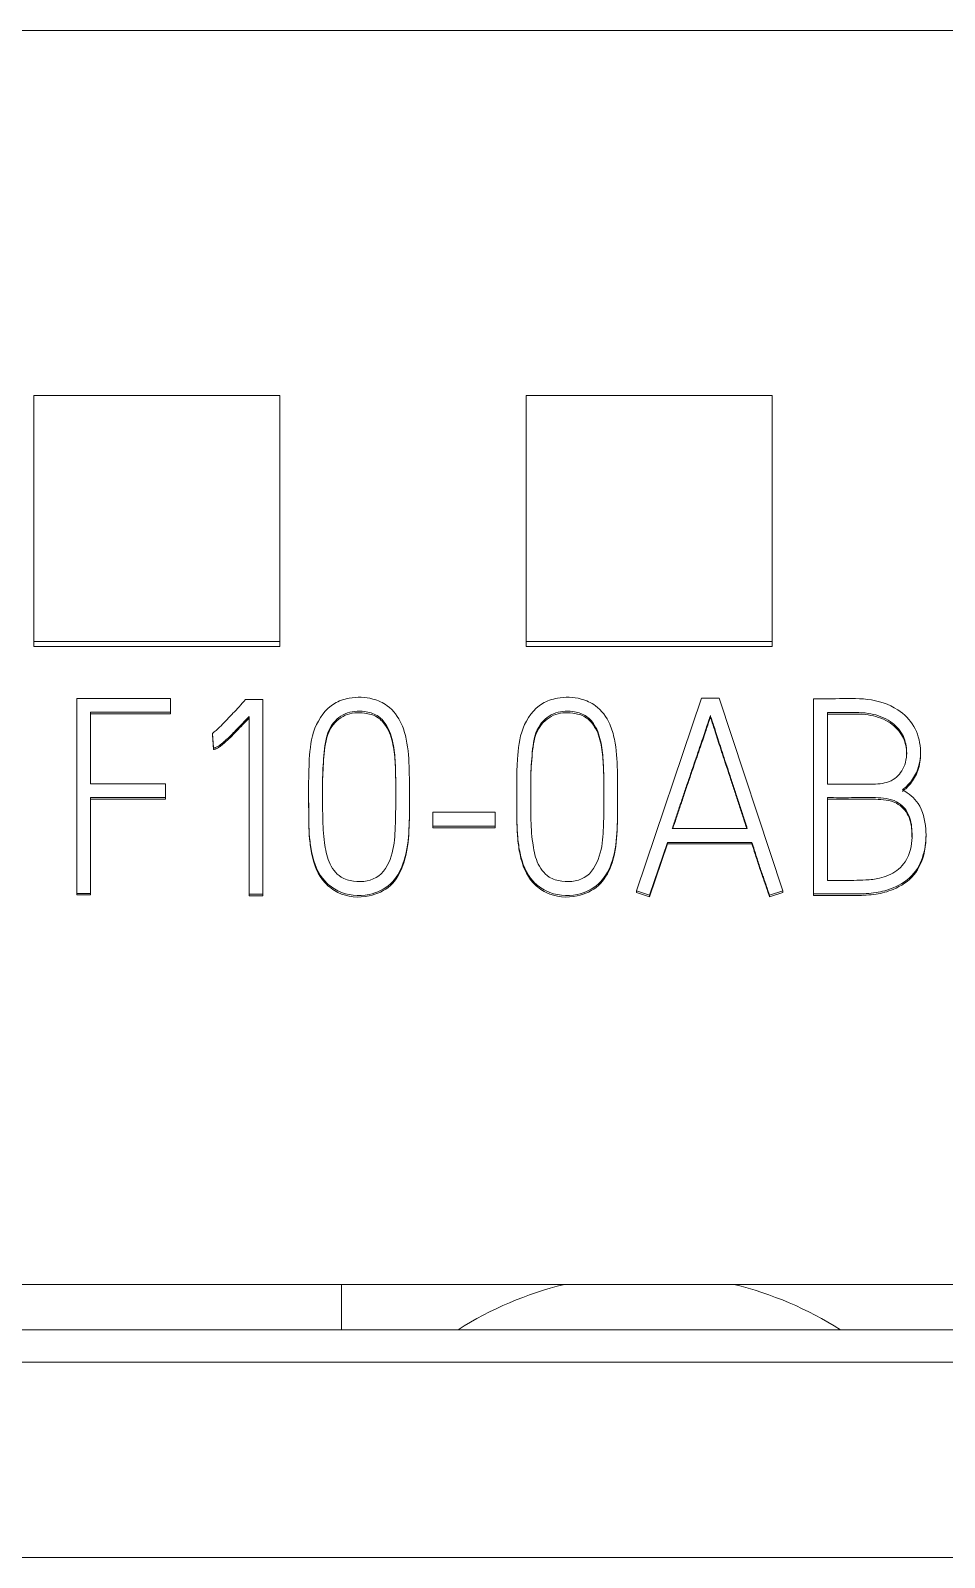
# Model space of a CAD drawing. Header units: millimetres. Extents: x 4137 to 6698, y 1400 to 3585.
# Drawn here: x 5301.82 to 5309.25, y 3075.38 to 3087.78 of the extents above; entities that cross this region are included whole.
import ezdxf

# ---------------------------------------------------------------- set-up
doc = ezdxf.new("R2010")
doc.units = ezdxf.units.MM
doc.layers.add('000-PI-Oprema', color=30, linetype='Continuous', lineweight=5)

msp = doc.modelspace()

# ---------------------------------------------------------------- linework, layer by layer
at = {"layer": '000-PI-Oprema', "color": 0, "linetype": 'ByBlock', "lineweight": 0}
for p, q in [((5315.248, 3087.785), (5290.448, 3087.785)), ((5301.848, 3084.82), (5301.848, 3082.822)), ((5303.848, 3084.82), (5301.848, 3084.82)), ((5303.848, 3082.822), (5303.848, 3084.82)), ((5305.848, 3084.82), (5305.848, 3082.822)), ((5307.848, 3084.82), (5305.848, 3084.82)), ((5307.848, 3082.822), (5307.848, 3084.82)), ((5301.848, 3082.822), (5301.848, 3082.783)), ((5301.848, 3082.822), (5303.848, 3082.822)), ((5301.848, 3082.783), (5303.848, 3082.783)), ((5303.848, 3082.822), (5303.848, 3082.783)), ((5305.848, 3082.822), (5305.848, 3082.783)), ((5305.848, 3082.822), (5307.848, 3082.822)), ((5305.848, 3082.783), (5307.848, 3082.783)), ((5307.848, 3082.822), (5307.848, 3082.783)), ((5302.197, 3082.36), (5302.197, 3080.778)), ((5302.958, 3082.36), (5302.197, 3082.36)), ((5302.958, 3082.248), (5302.958, 3082.36)), ((5303.568, 3082.352), (5303.708, 3082.352)), ((5303.708, 3082.352), (5303.708, 3080.771)), ((5307.274, 3082.363), (5306.744, 3080.798)), ((5307.416, 3082.363), (5307.274, 3082.363)), ((5307.934, 3080.798), (5307.416, 3082.363)), ((5308.184, 3080.773), (5308.184, 3082.358)), ((5302.31, 3081.667), (5302.31, 3082.248)), ((5302.31, 3082.248), (5302.958, 3082.248)), ((5302.31, 3082.236), (5302.958, 3082.236)), ((5302.958, 3082.248), (5302.958, 3082.236)), ((5303.597, 3080.771), (5303.597, 3082.215)), ((5307.345, 3082.222), (5307.345, 3082.209)), ((5308.297, 3082.246), (5308.297, 3081.665)), ((5303.3, 3082.077), (5303.3, 3082.064)), ((5303.307, 3081.96), (5303.3, 3082.077)), ((5303.307, 3081.947), (5303.3, 3082.064)), ((5303.307, 3081.96), (5303.307, 3081.947)), ((5309.052, 3081.91), (5309.052, 3081.931)), ((5302.918, 3081.667), (5302.31, 3081.667)), ((5302.918, 3081.557), (5302.918, 3081.667)), ((5302.31, 3080.778), (5302.31, 3081.557)), ((5302.31, 3081.557), (5302.918, 3081.557)), ((5302.31, 3081.544), (5302.918, 3081.544)), ((5302.918, 3081.557), (5302.918, 3081.544)), ((5304.081, 3081.624), (5304.081, 3081.612)), ((5304.9, 3081.581), (5304.9, 3081.593)), ((5305.772, 3081.624), (5305.772, 3081.612)), ((5306.591, 3081.581), (5306.591, 3081.593)), ((5308.297, 3081.555), (5308.297, 3080.883)), ((5305.091, 3081.436), (5305.091, 3081.324)), ((5305.597, 3081.436), (5305.091, 3081.436)), ((5305.597, 3081.324), (5305.597, 3081.436)), ((5305.091, 3081.324), (5305.091, 3081.311)), ((5305.091, 3081.324), (5305.597, 3081.324)), ((5305.091, 3081.311), (5305.597, 3081.311)), ((5305.597, 3081.324), (5305.597, 3081.311)), ((5307.645, 3081.304), (5307.035, 3081.304)), ((5306.851, 3080.762), (5306.997, 3081.192)), ((5306.851, 3080.75), (5306.997, 3081.179)), ((5306.997, 3081.192), (5306.997, 3081.179)), ((5306.997, 3081.192), (5307.683, 3081.192)), ((5306.997, 3081.179), (5307.683, 3081.179)), ((5307.683, 3081.192), (5307.683, 3081.179)), ((5309.097, 3081.238), (5309.097, 3081.251)), ((5306.744, 3080.798), (5306.744, 3080.785)), ((5306.744, 3080.798), (5306.851, 3080.762)), ((5306.744, 3080.785), (5306.851, 3080.75)), ((5307.825, 3080.762), (5307.934, 3080.798)), ((5307.825, 3080.75), (5307.934, 3080.785)), ((5307.934, 3080.798), (5307.934, 3080.785)), ((5302.197, 3080.778), (5302.197, 3080.765)), ((5302.197, 3080.778), (5302.31, 3080.778)), ((5302.197, 3080.765), (5302.31, 3080.765)), ((5302.31, 3080.778), (5302.31, 3080.765)), ((5303.708, 3080.771), (5303.597, 3080.771)), ((5303.597, 3080.771), (5303.597, 3080.759)), ((5303.708, 3080.759), (5303.597, 3080.759)), ((5303.708, 3080.771), (5303.708, 3080.759)), ((5306.851, 3080.762), (5306.851, 3080.75)), ((5307.825, 3080.762), (5307.825, 3080.75)), ((5308.184, 3080.773), (5308.184, 3080.761)), ((5315.248, 3077.602), (5290.448, 3077.602)), ((5304.348, 3077.602), (5304.348, 3077.234)), ((5315.348, 3077.234), (5290.348, 3077.234)), ((5315.348, 3076.97), (5290.348, 3076.97)), ((5291.348, 3075.385), (5314.348, 3075.385))]:
    msp.add_line(p, q, dxfattribs=at)
for start, end in [(103.753, 122.3801), (57.6199, 76.247)]:
    msp.add_arc((5306.848, 3074.785), 2.9, start, end, dxfattribs=at)
for points, knots in [([(5303.3, 3082.077), (5303.319, 3082.093), (5303.356, 3082.125), (5303.41, 3082.181), (5303.463, 3082.236), (5303.517, 3082.295), (5303.551, 3082.332), (5303.568, 3082.352)], [0, 0, 0, 0, 0.198846, 0.377684, 0.606339, 0.795382, 1, 1, 1, 1]), ([(5304.411, 3082.363), (5304.368, 3082.355), (5304.244, 3082.314), (5304.11, 3082.122), (5304.078, 3081.825), (5304.082, 3081.528), (5304.081, 3081.273), (5304.111, 3081.063), (5304.171, 3080.898), (5304.353, 3080.764), (5304.555, 3080.745), (5304.759, 3080.84), (5304.869, 3081.034), (5304.9, 3081.267), (5304.9, 3081.522), (5304.901, 3081.776), (5304.889, 3081.989), (5304.836, 3082.174), (5304.745, 3082.3), (5304.585, 3082.372), (5304.474, 3082.374), (5304.411, 3082.363)], [0, 0, 0, 0, 0.03125, 0.09375, 0.15625, 0.25, 0.3125, 0.34375, 0.40625, 0.4375, 0.5, 0.546875, 0.59375, 0.65625, 0.71875, 0.78125, 0.84375, 0.875, 0.921875, 0.953125, 1, 1, 1, 1]), ([(5306.102, 3082.363), (5306.059, 3082.355), (5305.935, 3082.314), (5305.801, 3082.122), (5305.769, 3081.825), (5305.773, 3081.528), (5305.772, 3081.273), (5305.802, 3081.063), (5305.862, 3080.898), (5306.044, 3080.764), (5306.246, 3080.745), (5306.45, 3080.84), (5306.56, 3081.034), (5306.591, 3081.267), (5306.591, 3081.522), (5306.592, 3081.776), (5306.58, 3081.989), (5306.527, 3082.174), (5306.436, 3082.3), (5306.276, 3082.372), (5306.165, 3082.374), (5306.102, 3082.363)], [0, 0, 0, 0, 0.03125, 0.09375, 0.15625, 0.25, 0.3125, 0.34375, 0.40625, 0.4375, 0.5, 0.546875, 0.59375, 0.65625, 0.71875, 0.78125, 0.84375, 0.875, 0.921875, 0.953125, 1, 1, 1, 1]), ([(5308.184, 3082.358), (5308.243, 3082.359), (5308.389, 3082.356), (5308.622, 3082.369), (5308.857, 3082.297), (5309.012, 3082.142), (5309.062, 3081.962), (5309.044, 3081.8), (5308.981, 3081.685), (5308.93, 3081.637), (5308.906, 3081.619)], [0, 0, 0, 0, 0.121799, 0.300471, 0.478612, 0.608153, 0.736749, 0.853072, 0.938599, 1, 1, 1, 1]), ([(5303.597, 3082.215), (5303.579, 3082.196), (5303.546, 3082.161), (5303.5, 3082.113), (5303.461, 3082.073), (5303.428, 3082.041), (5303.4, 3082.015), (5303.377, 3081.995), (5303.358, 3081.98), (5303.343, 3081.97), (5303.331, 3081.964), (5303.321, 3081.962), (5303.314, 3081.96), (5303.309, 3081.96), (5303.307, 3081.96)], [0, 0, 0, 0, 0.200504, 0.370797, 0.510902, 0.6264, 0.722885, 0.800448, 0.861213, 0.907383, 0.939504, 0.963232, 0.983337, 1, 1, 1, 1]), ([(5303.597, 3082.202), (5303.579, 3082.183), (5303.546, 3082.148), (5303.5, 3082.1), (5303.461, 3082.06), (5303.428, 3082.028), (5303.4, 3082.003), (5303.377, 3081.982), (5303.358, 3081.968), (5303.343, 3081.957), (5303.331, 3081.952), (5303.321, 3081.949), (5303.314, 3081.948), (5303.309, 3081.947), (5303.307, 3081.947)], [0, 0, 0, 0, 0.200504, 0.370797, 0.510902, 0.6264, 0.722885, 0.800448, 0.861213, 0.907383, 0.939504, 0.963232, 0.983337, 1, 1, 1, 1]), ([(5304.637, 3082.222), (5304.607, 3082.24), (5304.518, 3082.263), (5304.373, 3082.255), (5304.23, 3082.121), (5304.205, 3081.922), (5304.192, 3081.716), (5304.195, 3081.538), (5304.195, 3081.363), (5304.204, 3081.205), (5304.237, 3081.032), (5304.321, 3080.907), (5304.481, 3080.862), (5304.673, 3080.889), (5304.774, 3081.11), (5304.789, 3081.347), (5304.789, 3081.596), (5304.788, 3081.823), (5304.772, 3081.999), (5304.729, 3082.134), (5304.667, 3082.204), (5304.637, 3082.222)], [0, 0, 0, 0, 0.03125, 0.078125, 0.125, 0.1875, 0.25, 0.3125, 0.34375, 0.40625, 0.453125, 0.5, 0.53125, 0.59375, 0.65625, 0.71875, 0.8125, 0.875, 0.921875, 0.96875, 1, 1, 1, 1]), ([(5304.637, 3082.209), (5304.607, 3082.228), (5304.518, 3082.25), (5304.373, 3082.243), (5304.23, 3082.108), (5304.205, 3081.91), (5304.195, 3081.746), (5304.194, 3081.649), (5304.194, 3081.622)], [0, 0, 0, 0, 0.114194, 0.285486, 0.456777, 0.685166, 0.913555, 1, 1, 1, 1]), ([(5304.789, 3081.535), (5304.789, 3081.563), (5304.789, 3081.661), (5304.788, 3081.81), (5304.772, 3081.986), (5304.729, 3082.122), (5304.667, 3082.191), (5304.637, 3082.209)], [0, 0, 0, 0, 0.115044, 0.410029, 0.631268, 0.852507, 1, 1, 1, 1]), ([(5306.328, 3082.222), (5306.298, 3082.24), (5306.209, 3082.263), (5306.064, 3082.255), (5305.921, 3082.121), (5305.896, 3081.922), (5305.883, 3081.716), (5305.886, 3081.538), (5305.886, 3081.363), (5305.895, 3081.205), (5305.928, 3081.032), (5306.012, 3080.907), (5306.172, 3080.862), (5306.364, 3080.889), (5306.465, 3081.11), (5306.48, 3081.347), (5306.48, 3081.596), (5306.478, 3081.823), (5306.463, 3081.999), (5306.42, 3082.134), (5306.358, 3082.204), (5306.328, 3082.222)], [0, 0, 0, 0, 0.03125, 0.078125, 0.125, 0.1875, 0.25, 0.3125, 0.34375, 0.40625, 0.453125, 0.5, 0.53125, 0.59375, 0.65625, 0.71875, 0.8125, 0.875, 0.921875, 0.96875, 1, 1, 1, 1]), ([(5306.328, 3082.209), (5306.298, 3082.228), (5306.209, 3082.25), (5306.064, 3082.243), (5305.921, 3082.108), (5305.896, 3081.91), (5305.886, 3081.746), (5305.885, 3081.649), (5305.885, 3081.622)], [0, 0, 0, 0, 0.114194, 0.285486, 0.456777, 0.685166, 0.913555, 1, 1, 1, 1]), ([(5306.48, 3081.535), (5306.48, 3081.563), (5306.48, 3081.661), (5306.478, 3081.81), (5306.463, 3081.986), (5306.42, 3082.122), (5306.358, 3082.191), (5306.328, 3082.209)], [0, 0, 0, 0, 0.115044, 0.410029, 0.631268, 0.852507, 1, 1, 1, 1]), ([(5307.035, 3081.304), (5307.046, 3081.336), (5307.068, 3081.402), (5307.101, 3081.5), (5307.134, 3081.599), (5307.167, 3081.696), (5307.199, 3081.79), (5307.229, 3081.877), (5307.257, 3081.959), (5307.282, 3082.033), (5307.304, 3082.098), (5307.322, 3082.152), (5307.335, 3082.192), (5307.343, 3082.213), (5307.345, 3082.222)], [0, 0, 0, 0, 0.106118, 0.213594, 0.322428, 0.429305, 0.530911, 0.627246, 0.716632, 0.797389, 0.869519, 0.929228, 0.972722, 1, 1, 1, 1]), ([(5307.039, 3081.304), (5307.049, 3081.332), (5307.069, 3081.393), (5307.101, 3081.488), (5307.134, 3081.587), (5307.167, 3081.684), (5307.199, 3081.777), (5307.229, 3081.865), (5307.257, 3081.946), (5307.282, 3082.02), (5307.304, 3082.085), (5307.322, 3082.139), (5307.335, 3082.179), (5307.343, 3082.201), (5307.345, 3082.209)], [0, 0, 0, 0, 0.09357, 0.202554, 0.312916, 0.421294, 0.524326, 0.622014, 0.712654, 0.794544, 0.867687, 0.928234, 0.972339, 1, 1, 1, 1]), ([(5307.345, 3082.222), (5307.348, 3082.213), (5307.355, 3082.192), (5307.368, 3082.152), (5307.386, 3082.098), (5307.406, 3082.033), (5307.431, 3081.959), (5307.457, 3081.877), (5307.486, 3081.79), (5307.517, 3081.696), (5307.549, 3081.599), (5307.581, 3081.501), (5307.614, 3081.402), (5307.635, 3081.336), (5307.645, 3081.304)], [0, 0, 0, 0, 0.027336, 0.070868, 0.130595, 0.202708, 0.283396, 0.372662, 0.4689, 0.570509, 0.677489, 0.786433, 0.893936, 1, 1, 1, 1]), ([(5307.345, 3082.209), (5307.348, 3082.201), (5307.355, 3082.179), (5307.368, 3082.139), (5307.386, 3082.085), (5307.406, 3082.02), (5307.431, 3081.946), (5307.457, 3081.865), (5307.486, 3081.777), (5307.517, 3081.684), (5307.549, 3081.587), (5307.581, 3081.488), (5307.612, 3081.393), (5307.632, 3081.332), (5307.641, 3081.304)], [0, 0, 0, 0, 0.02772, 0.071862, 0.132428, 0.205553, 0.287375, 0.377893, 0.475483, 0.578518, 0.686999, 0.797473, 0.906485, 1, 1, 1, 1]), ([(5308.297, 3081.665), (5308.346, 3081.665), (5308.431, 3081.665), (5308.561, 3081.666), (5308.69, 3081.66), (5308.835, 3081.683), (5308.933, 3081.807), (5308.948, 3081.95), (5308.905, 3082.093), (5308.789, 3082.198), (5308.616, 3082.253), (5308.448, 3082.244), (5308.338, 3082.246), (5308.297, 3082.246)], [0, 0, 0, 0, 0.089881, 0.159215, 0.241238, 0.333496, 0.41712, 0.515535, 0.593949, 0.688978, 0.794399, 0.924872, 1, 1, 1, 1]), ([(5308.94, 3081.909), (5308.94, 3081.922), (5308.936, 3081.977), (5308.905, 3082.08), (5308.789, 3082.185), (5308.616, 3082.24), (5308.448, 3082.232), (5308.338, 3082.234), (5308.297, 3082.233)], [0, 0, 0, 0, 0.046506, 0.200835, 0.387866, 0.595348, 0.852137, 1, 1, 1, 1]), ([(5309.052, 3081.912), (5309.053, 3081.866), (5309.039, 3081.778), (5308.981, 3081.673), (5308.93, 3081.624), (5308.906, 3081.606)], [0, 0, 0, 0, 0.39415, 0.746816, 1, 1, 1, 1]), ([(5304.081, 3081.612), (5304.081, 3081.565), (5304.082, 3081.434), (5304.081, 3081.26), (5304.111, 3081.05), (5304.171, 3080.885), (5304.353, 3080.751), (5304.555, 3080.733), (5304.759, 3080.827), (5304.869, 3081.021), (5304.9, 3081.254), (5304.9, 3081.448), (5304.9, 3081.557), (5304.9, 3081.581)], [0, 0, 0, 0, 0.065476, 0.18556, 0.245602, 0.365686, 0.425728, 0.545812, 0.635875, 0.725938, 0.846022, 0.966106, 1, 1, 1, 1]), ([(5305.772, 3081.612), (5305.772, 3081.565), (5305.773, 3081.434), (5305.772, 3081.26), (5305.802, 3081.05), (5305.862, 3080.885), (5306.044, 3080.751), (5306.246, 3080.733), (5306.45, 3080.827), (5306.56, 3081.021), (5306.591, 3081.254), (5306.591, 3081.448), (5306.591, 3081.557), (5306.591, 3081.581)], [0, 0, 0, 0, 0.065476, 0.18556, 0.245602, 0.365686, 0.425728, 0.545812, 0.635875, 0.725938, 0.846022, 0.966106, 1, 1, 1, 1]), ([(5308.906, 3081.619), (5308.959, 3081.589), (5309.057, 3081.507), (5309.105, 3081.31), (5309.091, 3081.112), (5309.012, 3080.925), (5308.852, 3080.822), (5308.687, 3080.778), (5308.527, 3080.772), (5308.359, 3080.774), (5308.242, 3080.773), (5308.184, 3080.773)], [0, 0, 0, 0, 0.103943, 0.238103, 0.352261, 0.47238, 0.599265, 0.688206, 0.785795, 0.892897, 1, 1, 1, 1]), ([(5308.297, 3080.883), (5308.337, 3080.883), (5308.44, 3080.884), (5308.581, 3080.882), (5308.734, 3080.898), (5308.868, 3080.952), (5308.977, 3081.094), (5308.989, 3081.264), (5308.968, 3081.426), (5308.854, 3081.546), (5308.677, 3081.558), (5308.492, 3081.554), (5308.362, 3081.555), (5308.297, 3081.555)], [0, 0, 0, 0, 0.066156, 0.175169, 0.23737, 0.32413, 0.412445, 0.52466, 0.605148, 0.683631, 0.78156, 0.89078, 1, 1, 1, 1]), ([(5308.983, 3081.235), (5308.983, 3081.247), (5308.982, 3081.307), (5308.968, 3081.413), (5308.854, 3081.533), (5308.677, 3081.545), (5308.492, 3081.541), (5308.362, 3081.542), (5308.297, 3081.542)], [0, 0, 0, 0, 0.039686, 0.202294, 0.36085, 0.558693, 0.779347, 1, 1, 1, 1]), ([(5307.683, 3081.192), (5307.689, 3081.172), (5307.701, 3081.133), (5307.719, 3081.076), (5307.737, 3081.023), (5307.753, 3080.974), (5307.768, 3080.93), (5307.783, 3080.887), (5307.798, 3080.845), (5307.812, 3080.803), (5307.821, 3080.776), (5307.825, 3080.762)], [0, 0, 0, 0, 0.138948, 0.27018, 0.393699, 0.508312, 0.612826, 0.707241, 0.810993, 0.908573, 1, 1, 1, 1]), ([(5307.683, 3081.179), (5307.689, 3081.159), (5307.701, 3081.12), (5307.719, 3081.064), (5307.737, 3081.011), (5307.753, 3080.962), (5307.768, 3080.917), (5307.783, 3080.874), (5307.798, 3080.832), (5307.812, 3080.79), (5307.821, 3080.763), (5307.825, 3080.75)], [0, 0, 0, 0, 0.138948, 0.27018, 0.393699, 0.508312, 0.612826, 0.707241, 0.810993, 0.908573, 1, 1, 1, 1]), ([(5309.097, 3081.24), (5309.097, 3081.194), (5309.085, 3081.084), (5309.012, 3080.913), (5308.852, 3080.809), (5308.687, 3080.765), (5308.527, 3080.759), (5308.359, 3080.761), (5308.242, 3080.761), (5308.184, 3080.761)], [0, 0, 0, 0, 0.115677, 0.279669, 0.452899, 0.574324, 0.707557, 0.853779, 1, 1, 1, 1])]:
    msp.add_open_spline(points, degree=3, knots=knots, dxfattribs=at)

doc.saveas('drawing.dxf')
